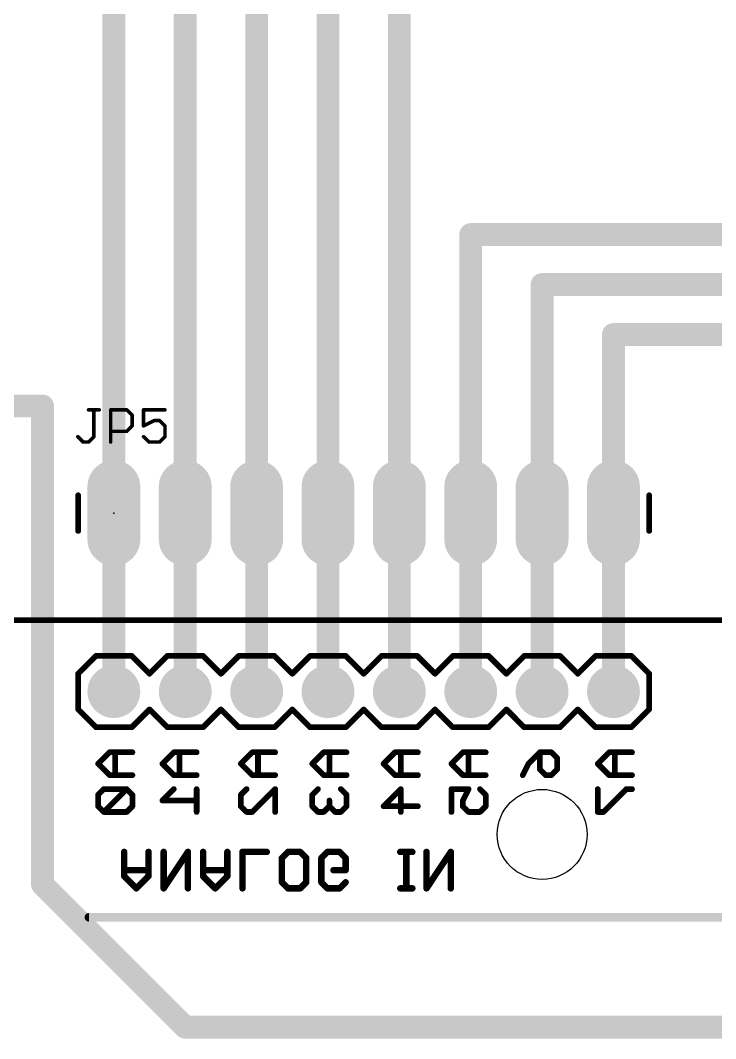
# Model space of a CAD drawing. Extents: x -209 to 66, y -44 to 97.
# Drawn here: x -69.37 to -44.62, y 39.73 to 75.95 of the extents above; entities that cross this region are included whole.
import ezdxf

# ---------------------------------------------------------------- set-up
doc = ezdxf.new("R2010")
doc.units = 0
for name, color, linetype in [('1', 22, 'CONTINUOUS'), ('17', 82, 'CONTINUOUS'), ('20', 7, 'CONTINUOUS'), ('21', 253, 'CONTINUOUS'), ('22', 253, 'CONTINUOUS'), ('23', 7, 'CONTINUOUS'), ('25', 253, 'CONTINUOUS'), ('51', 253, 'CONTINUOUS'), ('52', 253, 'CONTINUOUS')]:
    doc.layers.add(name, color=color, linetype=linetype)

# ---------------------------------------------------------------- blocks, each defined once
blk = doc.blocks.new('RECT')
blk.add_solid([(-0.5, -0.5), (0.5, -0.5), (-0.5, 0.5), (0.5, 0.5)])
blk = doc.blocks.new('LONGP100')
at = {"const_width": 1}
blk.add_lwpolyline([(-0.5, 0), (0.5, 0)], dxfattribs=at)
at = {"const_width": 0.5}
for points in [[(-0.5, 0.25, 1), (-0.5, -0.25)], [(0.5, -0.25, 1), (0.5, 0.25)]]:
    blk.add_lwpolyline(points, format="xyb", dxfattribs=at)
blk = doc.blocks.new('ROUNDP')
at = {"const_width": 0.5}
blk.add_lwpolyline([(0, -0.25, 1), (0, 0.25, 1), (0, -0.25)], format="xyb", dxfattribs=at)

msp = doc.modelspace()

# ---------------------------------------------------------------- linework, layer by layer
at = {"layer": '1'}
for points, const_width in [([(-66.04, 58.42), (-66.04, 78.994)], 0.8128), ([(-63.5, 58.42), (-63.5, 78.74)], 0.8128), ([(-60.96, 58.42), (-60.96, 78.486)], 0.8128), ([(-58.42, 58.42), (-58.42, 78.232)], 0.8128), ([(-55.88, 58.42), (-55.88, 77.978)], 0.8128), ([(-33.274, 68.326), (-53.34, 68.326)], 0.8128), ([(-53.34, 68.326), (-53.34, 58.42)], 0.8128), ([(-32.258, 66.548), (-50.8, 66.548)], 0.8128), ([(-50.8, 66.548), (-50.8, 58.42)], 0.8128), ([(-31.242, 64.77), (-48.26, 64.77)], 0.8128), ([(-48.26, 64.77), (-48.26, 58.42)], 0.8128), ([(-78.74, 62.23), (-68.58, 62.23)], 0.8128), ([(-68.58, 62.23), (-68.58, 45.212)], 0.8128), ([(-50.8, 58.42), (-50.8, 59.69)], 0.8128), ([(-66.04, 58.42), (-66.04, 58.166)], 1.27), ([(-63.5, 58.42), (-63.5, 58.166)], 1.27), ([(-60.96, 58.42), (-60.96, 58.166)], 1.27), ([(-58.42, 58.42), (-58.42, 58.166)], 1.27), ([(-55.88, 58.42), (-55.88, 58.166)], 1.27), ([(-53.34, 58.42), (-53.34, 58.166)], 1.27), ([(-50.8, 58.42), (-50.8, 58.166)], 1.27), ([(-48.26, 58.42), (-48.26, 58.166)], 1.27), ([(-66.04, 52.07), (-66.04, 58.166)], 0.8128), ([(-63.5, 52.07), (-63.5, 58.166)], 0.8128), ([(-60.96, 52.07), (-60.96, 58.166)], 0.8128), ([(-58.42, 52.07), (-58.42, 58.166)], 0.8128), ([(-55.88, 52.07), (-55.88, 58.166)], 0.8128), ([(-53.34, 52.07), (-53.34, 58.166)], 0.8128), ([(-50.8, 52.07), (-50.8, 58.166)], 0.8128), ([(-48.26, 52.07), (-48.26, 58.166)], 0.8128), ([(-66.04, 52.07), (-66.04, 51.816)], 1.27), ([(-63.5, 52.07), (-63.5, 51.816)], 1.27), ([(-60.96, 52.07), (-60.96, 51.816)], 1.27), ([(-58.42, 52.07), (-58.42, 51.816)], 1.27), ([(-55.88, 52.07), (-55.88, 51.816)], 1.27), ([(-53.34, 52.07), (-53.34, 51.816)], 1.27), ([(-50.8, 52.07), (-50.8, 51.816)], 1.27), ([(-48.26, 52.07), (-48.26, 51.816)], 1.27), ([(-68.58, 45.212), (-63.5, 40.132)], 0.8128), ([(-63.5, 40.132), (-33.274, 40.132)], 0.8128)]:
    msp.add_lwpolyline(points, dxfattribs=dict(at, const_width=const_width))
for points, const_width in [([(-53.34, 68.5292, 1), (-53.34, 68.1228)], 0.4064), ([(-53.1368, 68.326, 1), (-53.5432, 68.326)], 0.4064), ([(-50.8, 66.7512, 1), (-50.8, 66.3448)], 0.4064), ([(-50.5968, 66.548, 1), (-51.0032, 66.548)], 0.4064), ([(-48.26, 64.9732, 1), (-48.26, 64.5668)], 0.4064), ([(-48.0568, 64.77, 1), (-48.4632, 64.77)], 0.4064), ([(-68.3768, 62.23, 1), (-68.7832, 62.23)], 0.4064), ([(-68.58, 62.0268, 1), (-68.58, 62.4332)], 0.4064), ([(-50.5968, 59.69, 1), (-51.0032, 59.69)], 0.4064), ([(-65.7225, 58.42, 1), (-66.3575, 58.42)], 0.635), ([(-63.1825, 58.42, 1), (-63.8175, 58.42)], 0.635), ([(-60.6425, 58.42, 1), (-61.2775, 58.42)], 0.635), ([(-58.1025, 58.42, 1), (-58.7375, 58.42)], 0.635), ([(-55.5625, 58.42, 1), (-56.1975, 58.42)], 0.635), ([(-53.0225, 58.42, 1), (-53.6575, 58.42)], 0.635), ([(-50.4825, 58.42, 1), (-51.1175, 58.42)], 0.635), ([(-47.9425, 58.42, 1), (-48.5775, 58.42)], 0.635), ([(-66.3575, 58.166, 1), (-65.7225, 58.166)], 0.635), ([(-66.2432, 58.42, 1), (-65.8368, 58.42)], 0.4064), ([(-65.8368, 58.166, 1), (-66.2432, 58.166)], 0.4064), ([(-63.8175, 58.166, 1), (-63.1825, 58.166)], 0.635), ([(-63.7032, 58.42, 1), (-63.2968, 58.42)], 0.4064), ([(-63.2968, 58.166, 1), (-63.7032, 58.166)], 0.4064), ([(-61.2775, 58.166, 1), (-60.6425, 58.166)], 0.635), ([(-61.1632, 58.42, 1), (-60.7568, 58.42)], 0.4064), ([(-60.7568, 58.166, 1), (-61.1632, 58.166)], 0.4064), ([(-58.7375, 58.166, 1), (-58.1025, 58.166)], 0.635), ([(-58.6232, 58.42, 1), (-58.2168, 58.42)], 0.4064), ([(-58.2168, 58.166, 1), (-58.6232, 58.166)], 0.4064), ([(-56.1975, 58.166, 1), (-55.5625, 58.166)], 0.635), ([(-56.0832, 58.42, 1), (-55.6768, 58.42)], 0.4064), ([(-55.6768, 58.166, 1), (-56.0832, 58.166)], 0.4064), ([(-53.6575, 58.166, 1), (-53.0225, 58.166)], 0.635), ([(-53.5432, 58.42, 1), (-53.1368, 58.42)], 0.4064), ([(-53.1368, 58.166, 1), (-53.5432, 58.166)], 0.4064), ([(-51.1175, 58.166, 1), (-50.4825, 58.166)], 0.635), ([(-51.0032, 58.42, 1), (-50.5968, 58.42)], 0.4064), ([(-51.0032, 58.42, 1), (-50.5968, 58.42)], 0.4064), ([(-50.5968, 58.166, 1), (-51.0032, 58.166)], 0.4064), ([(-48.5775, 58.166, 1), (-47.9425, 58.166)], 0.635), ([(-48.4632, 58.42, 1), (-48.0568, 58.42)], 0.4064), ([(-48.0568, 58.166, 1), (-48.4632, 58.166)], 0.4064), ([(-65.7225, 52.07, 1), (-66.3575, 52.07)], 0.635), ([(-63.1825, 52.07, 1), (-63.8175, 52.07)], 0.635), ([(-60.6425, 52.07, 1), (-61.2775, 52.07)], 0.635), ([(-58.1025, 52.07, 1), (-58.7375, 52.07)], 0.635), ([(-55.5625, 52.07, 1), (-56.1975, 52.07)], 0.635), ([(-53.0225, 52.07, 1), (-53.6575, 52.07)], 0.635), ([(-50.4825, 52.07, 1), (-51.1175, 52.07)], 0.635), ([(-47.9425, 52.07, 1), (-48.5775, 52.07)], 0.635), ([(-66.2432, 52.07, 1), (-65.8368, 52.07)], 0.4064), ([(-63.7032, 52.07, 1), (-63.2968, 52.07)], 0.4064), ([(-61.1632, 52.07, 1), (-60.7568, 52.07)], 0.4064), ([(-58.6232, 52.07, 1), (-58.2168, 52.07)], 0.4064), ([(-56.0832, 52.07, 1), (-55.6768, 52.07)], 0.4064), ([(-53.5432, 52.07, 1), (-53.1368, 52.07)], 0.4064), ([(-51.0032, 52.07, 1), (-50.5968, 52.07)], 0.4064), ([(-48.4632, 52.07, 1), (-48.0568, 52.07)], 0.4064), ([(-66.3575, 51.816, 1), (-65.7225, 51.816)], 0.635), ([(-63.8175, 51.816, 1), (-63.1825, 51.816)], 0.635), ([(-61.2775, 51.816, 1), (-60.6425, 51.816)], 0.635), ([(-58.7375, 51.816, 1), (-58.1025, 51.816)], 0.635), ([(-56.1975, 51.816, 1), (-55.5625, 51.816)], 0.635), ([(-53.6575, 51.816, 1), (-53.0225, 51.816)], 0.635), ([(-51.1175, 51.816, 1), (-50.4825, 51.816)], 0.635), ([(-48.5775, 51.816, 1), (-47.9425, 51.816)], 0.635), ([(-68.4363, 45.3557, 1), (-68.7237, 45.0683)], 0.4064), ([(-68.7832, 45.212, 1), (-68.3768, 45.212)], 0.4064), ([(-63.5, 40.3352, 1), (-63.5, 39.9288)], 0.4064), ([(-63.6437, 39.9883, 1), (-63.3563, 40.2757)], 0.4064)]:
    msp.add_lwpolyline(points, format="xyb", dxfattribs=dict(at, const_width=const_width))
at = {"layer": '20'}
msp.add_circle((-50.8, 46.99), 1.6, dxfattribs=at)
at = {"layer": '21', "const_width": 0.2032}
for points in [[(-67.31, 59.055), (-67.31, 57.785)], [(-46.99, 59.055), (-46.99, 57.785)]]:
    msp.add_lwpolyline(points, dxfattribs=at)
at = {"layer": '21', "const_width": 0.1016}
for points in [[(-67.2592, 59.055, 1), (-67.3608, 59.055)], [(-46.9392, 59.055, 1), (-47.0408, 59.055)], [(-67.3608, 57.785, 1), (-67.2592, 57.785)], [(-47.0408, 57.785, 1), (-46.9392, 57.785)]]:
    msp.add_lwpolyline(points, format="xyb", dxfattribs=at)
at = {"layer": '22'}
for points, const_width in [([(-67.31, 52.705), (-66.675, 53.34)], 0.2032), ([(-65.405, 53.34), (-66.675, 53.34)], 0.2032), ([(-64.77, 52.705), (-65.405, 53.34)], 0.2032), ([(-64.135, 53.34), (-64.77, 52.705)], 0.2032), ([(-62.865, 53.34), (-64.135, 53.34)], 0.2032), ([(-62.23, 52.705), (-62.865, 53.34)], 0.2032), ([(-61.595, 53.34), (-62.23, 52.705)], 0.2032), ([(-60.325, 53.34), (-61.595, 53.34)], 0.2032), ([(-59.69, 52.705), (-60.325, 53.34)], 0.2032), ([(-59.69, 52.705), (-59.055, 53.34)], 0.2032), ([(-57.785, 53.34), (-59.055, 53.34)], 0.2032), ([(-57.15, 52.705), (-57.785, 53.34)], 0.2032), ([(-56.515, 53.34), (-57.15, 52.705)], 0.2032), ([(-55.245, 53.34), (-56.515, 53.34)], 0.2032), ([(-54.61, 52.705), (-55.245, 53.34)], 0.2032), ([(-53.975, 53.34), (-54.61, 52.705)], 0.2032), ([(-52.705, 53.34), (-53.975, 53.34)], 0.2032), ([(-52.07, 52.705), (-52.705, 53.34)], 0.2032), ([(-52.07, 52.705), (-51.435, 53.34)], 0.2032), ([(-50.165, 53.34), (-51.435, 53.34)], 0.2032), ([(-49.53, 52.705), (-50.165, 53.34)], 0.2032), ([(-49.53, 52.705), (-48.895, 53.34)], 0.2032), ([(-47.625, 53.34), (-48.895, 53.34)], 0.2032), ([(-46.99, 52.705), (-47.625, 53.34)], 0.2032), ([(-67.31, 51.435), (-67.31, 52.705)], 0.2032), ([(-46.99, 51.435), (-46.99, 52.705)], 0.2032), ([(-66.675, 50.8), (-67.31, 51.435)], 0.2032), ([(-65.405, 50.8), (-64.77, 51.435)], 0.2032), ([(-64.77, 51.435), (-64.135, 50.8)], 0.2032), ([(-62.865, 50.8), (-62.23, 51.435)], 0.2032), ([(-62.23, 51.435), (-61.595, 50.8)], 0.2032), ([(-60.325, 50.8), (-59.69, 51.435)], 0.2032), ([(-59.055, 50.8), (-59.69, 51.435)], 0.2032), ([(-57.785, 50.8), (-57.15, 51.435)], 0.2032), ([(-57.15, 51.435), (-56.515, 50.8)], 0.2032), ([(-55.245, 50.8), (-54.61, 51.435)], 0.2032), ([(-54.61, 51.435), (-53.975, 50.8)], 0.2032), ([(-52.705, 50.8), (-52.07, 51.435)], 0.2032), ([(-51.435, 50.8), (-52.07, 51.435)], 0.2032), ([(-50.165, 50.8), (-49.53, 51.435)], 0.2032), ([(-48.895, 50.8), (-49.53, 51.435)], 0.2032), ([(-47.625, 50.8), (-46.99, 51.435)], 0.2032), ([(-66.675, 50.8), (-65.405, 50.8)], 0.2032), ([(-64.135, 50.8), (-62.865, 50.8)], 0.2032), ([(-61.595, 50.8), (-60.325, 50.8)], 0.2032), ([(-59.055, 50.8), (-57.785, 50.8)], 0.2032), ([(-56.515, 50.8), (-55.245, 50.8)], 0.2032), ([(-53.975, 50.8), (-52.705, 50.8)], 0.2032), ([(-51.435, 50.8), (-50.165, 50.8)], 0.2032), ([(-48.895, 50.8), (-47.625, 50.8)], 0.2032), ([(-66.1931, 49.911), (-66.5998, 49.5043)], 0.2032), ([(-65.3796, 49.911), (-66.1931, 49.911)], 0.2032), ([(-65.9897, 49.911), (-65.9897, 49.0975)], 0.2032), ([(-63.9071, 49.911), (-64.3138, 49.5043)], 0.2032), ([(-63.0936, 49.911), (-63.9071, 49.911)], 0.2032), ([(-63.7037, 49.911), (-63.7037, 49.0975)], 0.2032), ([(-61.1131, 49.911), (-61.5198, 49.5043)], 0.2032), ([(-60.2996, 49.911), (-61.1131, 49.911)], 0.2032), ([(-60.9097, 49.911), (-60.9097, 49.0975)], 0.2032), ([(-58.5731, 49.911), (-58.9798, 49.5043)], 0.2032), ([(-57.7596, 49.911), (-58.5731, 49.911)], 0.2032), ([(-58.3697, 49.911), (-58.3697, 49.0975)], 0.2032), ([(-56.0331, 49.911), (-56.4398, 49.5043)], 0.2032), ([(-55.2196, 49.911), (-56.0331, 49.911)], 0.2032), ([(-55.8297, 49.911), (-55.8297, 49.0975)], 0.2032), ([(-53.6201, 49.911), (-54.0268, 49.5043)], 0.2032), ([(-52.8066, 49.911), (-53.6201, 49.911)], 0.2032), ([(-53.4167, 49.911), (-53.4167, 49.0975)], 0.2032), ([(-51.2835, 49.5043), (-50.8767, 49.911)], 0.2032), ([(-50.8767, 49.911), (-50.47, 49.911)], 0.2032), ([(-50.8767, 49.3009), (-50.8767, 49.911)], 0.2032), ([(-50.47, 49.911), (-50.2666, 49.7076)], 0.2032), ([(-48.4131, 49.911), (-48.8198, 49.5043)], 0.2032), ([(-47.5996, 49.911), (-48.4131, 49.911)], 0.2032), ([(-48.2097, 49.911), (-48.2097, 49.0975)], 0.2032), ([(-50.2666, 49.7076), (-50.2666, 49.3009)], 0.2032), ([(-66.5998, 49.5043), (-66.1931, 49.0975)], 0.2032), ([(-64.3138, 49.5043), (-63.9071, 49.0975)], 0.2032), ([(-61.5198, 49.5043), (-61.1131, 49.0975)], 0.2032), ([(-58.9798, 49.5043), (-58.5731, 49.0975)], 0.2032), ([(-56.4398, 49.5043), (-56.0331, 49.0975)], 0.2032), ([(-54.0268, 49.5043), (-53.6201, 49.0975)], 0.2032), ([(-51.4868, 49.0975), (-51.2835, 49.5043)], 0.2032), ([(-50.6733, 49.0975), (-50.8767, 49.3009)], 0.2032), ([(-50.2666, 49.3009), (-50.47, 49.0975)], 0.2032), ([(-48.8198, 49.5043), (-48.4131, 49.0975)], 0.2032), ([(-66.1931, 49.0975), (-65.3796, 49.0975)], 0.2032), ([(-63.9071, 49.0975), (-63.0936, 49.0975)], 0.2032), ([(-61.1131, 49.0975), (-60.2996, 49.0975)], 0.2032), ([(-58.5731, 49.0975), (-57.7596, 49.0975)], 0.2032), ([(-56.0331, 49.0975), (-55.2196, 49.0975)], 0.2032), ([(-53.6201, 49.0975), (-52.8066, 49.0975)], 0.2032), ([(-50.47, 49.0975), (-50.6733, 49.0975)], 0.2032), ([(-48.4131, 49.0975), (-47.5996, 49.0975)], 0.2032), ([(-66.3965, 48.6013), (-66.5998, 48.3979)], 0.2032), ([(-65.583, 48.6013), (-66.3965, 48.6013)], 0.2032), ([(-65.583, 48.6013), (-66.3965, 47.7878)], 0.2032), ([(-65.3796, 48.3979), (-65.583, 48.6013)], 0.2032), ([(-63.9071, 48.6013), (-64.3138, 48.1945)], 0.2032), ([(-63.0936, 48.6013), (-63.0936, 47.7878)], 0.2032), ([(-61.5198, 48.3979), (-61.3165, 48.6013)], 0.2032), ([(-60.2996, 48.6013), (-61.1131, 47.7878)], 0.2032), ([(-60.2996, 47.7878), (-60.2996, 48.6013)], 0.2032), ([(-58.7765, 48.6013), (-58.9798, 48.3979)], 0.2032), ([(-57.7596, 48.3979), (-57.963, 48.6013)], 0.2032), ([(-56.4398, 47.9912), (-55.8297, 48.6013)], 0.2032), ([(-55.8297, 48.6013), (-55.8297, 47.7878)], 0.2032), ([(-54.0268, 47.7878), (-54.0268, 48.6013)], 0.2032), ([(-54.0268, 48.6013), (-53.4167, 48.6013)], 0.2032), ([(-53.4167, 48.6013), (-53.6201, 48.1945)], 0.2032), ([(-52.8066, 48.3979), (-53.01, 48.6013)], 0.2032), ([(-48.8198, 48.6013), (-48.8198, 47.7878)], 0.2032), ([(-48.6165, 47.7878), (-47.803, 48.6013)], 0.2032), ([(-47.803, 48.6013), (-47.5996, 48.6013)], 0.2032), ([(-66.5998, 48.3979), (-66.5998, 47.9912)], 0.2032), ([(-65.3796, 47.9912), (-65.3796, 48.3979)], 0.2032), ([(-64.3138, 48.1945), (-63.0936, 48.1945)], 0.2032), ([(-61.5198, 47.9912), (-61.5198, 48.3979)], 0.2032), ([(-58.9798, 48.3979), (-58.9798, 47.9912)], 0.2032), ([(-58.3697, 47.9912), (-58.3697, 48.1945)], 0.2032), ([(-57.7596, 47.9912), (-57.7596, 48.3979)], 0.2032), ([(-53.6201, 48.1945), (-53.6201, 47.9912)], 0.2032), ([(-52.8066, 47.9912), (-52.8066, 48.3979)], 0.2032), ([(-66.5998, 47.9912), (-66.3965, 47.7878)], 0.2032), ([(-66.3965, 47.7878), (-65.583, 47.7878)], 0.2032), ([(-65.583, 47.7878), (-65.3796, 47.9912)], 0.2032), ([(-61.3165, 47.7878), (-61.5198, 47.9912)], 0.2032), ([(-61.1131, 47.7878), (-61.3165, 47.7878)], 0.2032), ([(-58.9798, 47.9912), (-58.7765, 47.7878)], 0.2032), ([(-58.7765, 47.7878), (-58.5731, 47.7878)], 0.2032), ([(-58.5731, 47.7878), (-58.3697, 47.9912)], 0.2032), ([(-58.3697, 47.9912), (-58.1663, 47.7878)], 0.2032), ([(-58.1663, 47.7878), (-57.963, 47.7878)], 0.2032), ([(-57.963, 47.7878), (-57.7596, 47.9912)], 0.2032), ([(-55.2196, 47.9912), (-56.4398, 47.9912)], 0.2032), ([(-53.6201, 47.9912), (-53.4167, 47.7878)], 0.2032), ([(-53.4167, 47.7878), (-53.01, 47.7878)], 0.2032), ([(-53.01, 47.7878), (-52.8066, 47.9912)], 0.2032), ([(-48.8198, 47.7878), (-48.6165, 47.7878)], 0.2032), ([(-65.6717, 46.3677), (-65.6717, 45.5034)], 0.2286), ([(-64.8074, 45.5034), (-64.8074, 46.3677)], 0.2286), ([(-64.2684, 46.3677), (-64.2684, 45.0712)], 0.2286), ([(-64.2684, 45.0712), (-63.4041, 46.3677)], 0.2286), ([(-63.4041, 46.3677), (-63.4041, 45.0712)], 0.2286), ([(-62.8651, 46.3677), (-62.8651, 45.5034)], 0.2286), ([(-62.0008, 45.5034), (-62.0008, 46.3677)], 0.2286), ([(-61.4619, 45.0712), (-61.4619, 46.3677)], 0.2286), ([(-61.4619, 46.3677), (-60.5975, 46.3677)], 0.2286), ([(-60.0586, 46.1516), (-59.8425, 46.3677)], 0.2286), ([(-59.8425, 46.3677), (-59.4103, 46.3677)], 0.2286), ([(-59.4103, 46.3677), (-59.1943, 46.1516)], 0.2286), ([(-58.6553, 46.1516), (-58.4392, 46.3677)], 0.2286), ([(-58.4392, 46.3677), (-58.0071, 46.3677)], 0.2286), ([(-58.0071, 46.3677), (-57.791, 46.1516)], 0.2286), ([(-55.8488, 46.3677), (-55.4166, 46.3677)], 0.2286), ([(-55.6327, 46.3677), (-55.6327, 45.0712)], 0.2286), ([(-54.9132, 46.3677), (-54.9132, 45.0712)], 0.2286), ([(-54.9132, 45.0712), (-54.0489, 46.3677)], 0.2286), ([(-54.0489, 46.3677), (-54.0489, 45.0712)], 0.2286), ([(-60.0586, 45.2873), (-60.0586, 46.1516)], 0.2286), ([(-59.1943, 46.1516), (-59.1943, 45.2873)], 0.2286), ([(-58.6553, 45.2873), (-58.6553, 46.1516)], 0.2286), ([(-57.791, 46.1516), (-57.791, 45.7194)], 0.2286), ([(-65.6717, 45.7194), (-64.8074, 45.7194)], 0.2286), ([(-62.8651, 45.7194), (-62.0008, 45.7194)], 0.2286), ([(-57.791, 45.7194), (-58.2231, 45.7194)], 0.2286), ([(-65.6717, 45.5034), (-65.2395, 45.0712)], 0.2286), ([(-65.2395, 45.0712), (-64.8074, 45.5034)], 0.2286), ([(-62.8651, 45.5034), (-62.433, 45.0712)], 0.2286), ([(-62.433, 45.0712), (-62.0008, 45.5034)], 0.2286), ([(-59.8425, 45.0712), (-60.0586, 45.2873)], 0.2286), ([(-59.1943, 45.2873), (-59.4103, 45.0712)], 0.2286), ([(-58.4392, 45.0712), (-58.6553, 45.2873)], 0.2286), ([(-57.791, 45.2873), (-58.0071, 45.0712)], 0.2286), ([(-59.4103, 45.0712), (-59.8425, 45.0712)], 0.2286), ([(-58.0071, 45.0712), (-58.4392, 45.0712)], 0.2286), ([(-55.8488, 45.0712), (-55.4166, 45.0712)], 0.2286), ([(-30.607, 44.0436), (-66.929, 44.0436)], 0.3048)]:
    msp.add_lwpolyline(points, dxfattribs=dict(at, const_width=const_width))
for points, const_width in [([(-66.675, 53.3908, 1), (-66.675, 53.2892)], 0.1016), ([(-66.6391, 53.3041, 1), (-66.7109, 53.3759)], 0.1016), ([(-65.3691, 53.3759, 1), (-65.4409, 53.3041)], 0.1016), ([(-65.405, 53.2892, 1), (-65.405, 53.3908)], 0.1016), ([(-64.135, 53.3908, 1), (-64.135, 53.2892)], 0.1016), ([(-64.0991, 53.3041, 1), (-64.1709, 53.3759)], 0.1016), ([(-62.8291, 53.3759, 1), (-62.9009, 53.3041)], 0.1016), ([(-62.865, 53.2892, 1), (-62.865, 53.3908)], 0.1016), ([(-61.595, 53.3908, 1), (-61.595, 53.2892)], 0.1016), ([(-61.5591, 53.3041, 1), (-61.6309, 53.3759)], 0.1016), ([(-60.2891, 53.3759, 1), (-60.3609, 53.3041)], 0.1016), ([(-60.325, 53.2892, 1), (-60.325, 53.3908)], 0.1016), ([(-59.055, 53.3908, 1), (-59.055, 53.2892)], 0.1016), ([(-59.0191, 53.3041, 1), (-59.0909, 53.3759)], 0.1016), ([(-57.7491, 53.3759, 1), (-57.8209, 53.3041)], 0.1016), ([(-57.785, 53.2892, 1), (-57.785, 53.3908)], 0.1016), ([(-56.515, 53.3908, 1), (-56.515, 53.2892)], 0.1016), ([(-56.4791, 53.3041, 1), (-56.5509, 53.3759)], 0.1016), ([(-55.2091, 53.3759, 1), (-55.2809, 53.3041)], 0.1016), ([(-55.245, 53.2892, 1), (-55.245, 53.3908)], 0.1016), ([(-53.975, 53.3908, 1), (-53.975, 53.2892)], 0.1016), ([(-53.9391, 53.3041, 1), (-54.0109, 53.3759)], 0.1016), ([(-52.6691, 53.3759, 1), (-52.7409, 53.3041)], 0.1016), ([(-52.705, 53.2892, 1), (-52.705, 53.3908)], 0.1016), ([(-51.435, 53.3908, 1), (-51.435, 53.2892)], 0.1016), ([(-51.3991, 53.3041, 1), (-51.4709, 53.3759)], 0.1016), ([(-50.1291, 53.3759, 1), (-50.2009, 53.3041)], 0.1016), ([(-50.165, 53.2892, 1), (-50.165, 53.3908)], 0.1016), ([(-48.895, 53.3908, 1), (-48.895, 53.2892)], 0.1016), ([(-48.8591, 53.3041, 1), (-48.9309, 53.3759)], 0.1016), ([(-47.5891, 53.3759, 1), (-47.6609, 53.3041)], 0.1016), ([(-47.625, 53.2892, 1), (-47.625, 53.3908)], 0.1016), ([(-67.2592, 52.705, 1), (-67.3608, 52.705)], 0.1016), ([(-67.3459, 52.7409, 1), (-67.2741, 52.6691)], 0.1016), ([(-64.8059, 52.7409, 1), (-64.7341, 52.6691)], 0.1016), ([(-64.8059, 52.6691, 1), (-64.7341, 52.7409)], 0.1016), ([(-62.2659, 52.7409, 1), (-62.1941, 52.6691)], 0.1016), ([(-62.2659, 52.6691, 1), (-62.1941, 52.7409)], 0.1016), ([(-59.7259, 52.7409, 1), (-59.6541, 52.6691)], 0.1016), ([(-59.7259, 52.6691, 1), (-59.6541, 52.7409)], 0.1016), ([(-57.1859, 52.7409, 1), (-57.1141, 52.6691)], 0.1016), ([(-57.1859, 52.6691, 1), (-57.1141, 52.7409)], 0.1016), ([(-54.6459, 52.7409, 1), (-54.5741, 52.6691)], 0.1016), ([(-54.6459, 52.6691, 1), (-54.5741, 52.7409)], 0.1016), ([(-52.1059, 52.7409, 1), (-52.0341, 52.6691)], 0.1016), ([(-52.1059, 52.6691, 1), (-52.0341, 52.7409)], 0.1016), ([(-49.5659, 52.7409, 1), (-49.4941, 52.6691)], 0.1016), ([(-49.5659, 52.6691, 1), (-49.4941, 52.7409)], 0.1016), ([(-46.9392, 52.705, 1), (-47.0408, 52.705)], 0.1016), ([(-47.0259, 52.6691, 1), (-46.9541, 52.7409)], 0.1016), ([(-67.2741, 51.4709, 1), (-67.3459, 51.3991)], 0.1016), ([(-67.3608, 51.435, 1), (-67.2592, 51.435)], 0.1016), ([(-64.7341, 51.4709, 1), (-64.8059, 51.3991)], 0.1016), ([(-64.7341, 51.3991, 1), (-64.8059, 51.4709)], 0.1016), ([(-62.1941, 51.4709, 1), (-62.2659, 51.3991)], 0.1016), ([(-62.1941, 51.3991, 1), (-62.2659, 51.4709)], 0.1016), ([(-59.6541, 51.4709, 1), (-59.7259, 51.3991)], 0.1016), ([(-59.6541, 51.3991, 1), (-59.7259, 51.4709)], 0.1016), ([(-57.1141, 51.4709, 1), (-57.1859, 51.3991)], 0.1016), ([(-57.1141, 51.3991, 1), (-57.1859, 51.4709)], 0.1016), ([(-54.5741, 51.4709, 1), (-54.6459, 51.3991)], 0.1016), ([(-54.5741, 51.3991, 1), (-54.6459, 51.4709)], 0.1016), ([(-52.0341, 51.4709, 1), (-52.1059, 51.3991)], 0.1016), ([(-52.0341, 51.3991, 1), (-52.1059, 51.4709)], 0.1016), ([(-49.4941, 51.4709, 1), (-49.5659, 51.3991)], 0.1016), ([(-49.4941, 51.3991, 1), (-49.5659, 51.4709)], 0.1016), ([(-47.0408, 51.435, 1), (-46.9392, 51.435)], 0.1016), ([(-46.9541, 51.3991, 1), (-47.0259, 51.4709)], 0.1016), ([(-66.675, 50.8508, 1), (-66.675, 50.7492)], 0.1016), ([(-66.7109, 50.7641, 1), (-66.6391, 50.8359)], 0.1016), ([(-65.4409, 50.8359, 1), (-65.3691, 50.7641)], 0.1016), ([(-65.405, 50.7492, 1), (-65.405, 50.8508)], 0.1016), ([(-64.135, 50.8508, 1), (-64.135, 50.7492)], 0.1016), ([(-64.1709, 50.7641, 1), (-64.0991, 50.8359)], 0.1016), ([(-62.9009, 50.8359, 1), (-62.8291, 50.7641)], 0.1016), ([(-62.865, 50.7492, 1), (-62.865, 50.8508)], 0.1016), ([(-61.595, 50.8508, 1), (-61.595, 50.7492)], 0.1016), ([(-61.6309, 50.7641, 1), (-61.5591, 50.8359)], 0.1016), ([(-60.3609, 50.8359, 1), (-60.2891, 50.7641)], 0.1016), ([(-60.325, 50.7492, 1), (-60.325, 50.8508)], 0.1016), ([(-59.055, 50.8508, 1), (-59.055, 50.7492)], 0.1016), ([(-59.0909, 50.7641, 1), (-59.0191, 50.8359)], 0.1016), ([(-57.8209, 50.8359, 1), (-57.7491, 50.7641)], 0.1016), ([(-57.785, 50.7492, 1), (-57.785, 50.8508)], 0.1016), ([(-56.515, 50.8508, 1), (-56.515, 50.7492)], 0.1016), ([(-56.5509, 50.7641, 1), (-56.4791, 50.8359)], 0.1016), ([(-55.2809, 50.8359, 1), (-55.2091, 50.7641)], 0.1016), ([(-55.245, 50.7492, 1), (-55.245, 50.8508)], 0.1016), ([(-53.975, 50.8508, 1), (-53.975, 50.7492)], 0.1016), ([(-54.0109, 50.7641, 1), (-53.9391, 50.8359)], 0.1016), ([(-52.7409, 50.8359, 1), (-52.6691, 50.7641)], 0.1016), ([(-52.705, 50.7492, 1), (-52.705, 50.8508)], 0.1016), ([(-51.435, 50.8508, 1), (-51.435, 50.7492)], 0.1016), ([(-51.4709, 50.7641, 1), (-51.3991, 50.8359)], 0.1016), ([(-50.2009, 50.8359, 1), (-50.1291, 50.7641)], 0.1016), ([(-50.165, 50.7492, 1), (-50.165, 50.8508)], 0.1016), ([(-48.895, 50.8508, 1), (-48.895, 50.7492)], 0.1016), ([(-48.9309, 50.7641, 1), (-48.8591, 50.8359)], 0.1016), ([(-47.6609, 50.8359, 1), (-47.5891, 50.7641)], 0.1016), ([(-47.625, 50.7492, 1), (-47.625, 50.8508)], 0.1016), ([(-66.1931, 49.9618, 1), (-66.1931, 49.8602)], 0.1016), ([(-66.1572, 49.8751, 1), (-66.229, 49.9469)], 0.1016), ([(-65.9389, 49.911, 1), (-66.0405, 49.911)], 0.1016), ([(-65.3796, 49.8602, 1), (-65.3796, 49.9618)], 0.1016), ([(-63.9071, 49.9618, 1), (-63.9071, 49.8602)], 0.1016), ([(-63.8712, 49.8751, 1), (-63.943, 49.9469)], 0.1016), ([(-63.6529, 49.911, 1), (-63.7545, 49.911)], 0.1016), ([(-63.0936, 49.8602, 1), (-63.0936, 49.9618)], 0.1016), ([(-61.1131, 49.9618, 1), (-61.1131, 49.8602)], 0.1016), ([(-61.0772, 49.8751, 1), (-61.149, 49.9469)], 0.1016), ([(-60.8589, 49.911, 1), (-60.9605, 49.911)], 0.1016), ([(-60.2996, 49.8602, 1), (-60.2996, 49.9618)], 0.1016), ([(-58.5731, 49.9618, 1), (-58.5731, 49.8602)], 0.1016), ([(-58.5372, 49.8751, 1), (-58.609, 49.9469)], 0.1016), ([(-58.3189, 49.911, 1), (-58.4205, 49.911)], 0.1016), ([(-57.7596, 49.8602, 1), (-57.7596, 49.9618)], 0.1016), ([(-56.0331, 49.9618, 1), (-56.0331, 49.8602)], 0.1016), ([(-55.9972, 49.8751, 1), (-56.069, 49.9469)], 0.1016), ([(-55.7789, 49.911, 1), (-55.8805, 49.911)], 0.1016), ([(-55.2196, 49.8602, 1), (-55.2196, 49.9618)], 0.1016), ([(-53.6201, 49.9618, 1), (-53.6201, 49.8602)], 0.1016), ([(-53.5842, 49.8751, 1), (-53.656, 49.9469)], 0.1016), ([(-53.3659, 49.911, 1), (-53.4675, 49.911)], 0.1016), ([(-52.8066, 49.8602, 1), (-52.8066, 49.9618)], 0.1016), ([(-50.8767, 49.9618, 1), (-50.8767, 49.8602)], 0.1016), ([(-50.8259, 49.911, 1), (-50.9275, 49.911)], 0.1016), ([(-50.8408, 49.8751, 1), (-50.9126, 49.9469)], 0.1016), ([(-50.4341, 49.9469, 1), (-50.5059, 49.8751)], 0.1016), ([(-50.47, 49.8602, 1), (-50.47, 49.9618)], 0.1016), ([(-48.4131, 49.9618, 1), (-48.4131, 49.8602)], 0.1016), ([(-48.3772, 49.8751, 1), (-48.449, 49.9469)], 0.1016), ([(-48.1589, 49.911, 1), (-48.2605, 49.911)], 0.1016), ([(-47.5996, 49.8602, 1), (-47.5996, 49.9618)], 0.1016), ([(-50.2158, 49.7076, 1), (-50.3174, 49.7076)], 0.1016), ([(-50.3025, 49.6717, 1), (-50.2307, 49.7435)], 0.1016), ([(-66.5639, 49.5402, 1), (-66.6358, 49.4683)], 0.1016), ([(-66.6358, 49.5402, 1), (-66.5639, 49.4683)], 0.1016), ([(-64.2779, 49.5402, 1), (-64.3498, 49.4683)], 0.1016), ([(-64.3498, 49.5402, 1), (-64.2779, 49.4683)], 0.1016), ([(-61.4839, 49.5402, 1), (-61.5558, 49.4683)], 0.1016), ([(-61.5558, 49.5402, 1), (-61.4839, 49.4683)], 0.1016), ([(-58.9439, 49.5402, 1), (-59.0158, 49.4683)], 0.1016), ([(-59.0158, 49.5402, 1), (-58.9439, 49.4683)], 0.1016), ([(-56.4039, 49.5402, 1), (-56.4758, 49.4683)], 0.1016), ([(-56.4758, 49.5402, 1), (-56.4039, 49.4683)], 0.1016), ([(-53.9909, 49.5402, 1), (-54.0628, 49.4683)], 0.1016), ([(-54.0628, 49.5402, 1), (-53.9909, 49.4683)], 0.1016), ([(-51.3194, 49.5402, 1), (-51.2475, 49.4683)], 0.1016), ([(-51.238, 49.4815, 1), (-51.3289, 49.527)], 0.1016), ([(-50.8408, 49.3368, 1), (-50.9126, 49.265)], 0.1016), ([(-50.9275, 49.3009, 1), (-50.8259, 49.3009)], 0.1016), ([(-50.3174, 49.3009, 1), (-50.2158, 49.3009)], 0.1016), ([(-50.2307, 49.265, 1), (-50.3025, 49.3368)], 0.1016), ([(-48.7839, 49.5402, 1), (-48.8558, 49.4683)], 0.1016), ([(-48.8558, 49.5402, 1), (-48.7839, 49.4683)], 0.1016), ([(-66.1931, 49.1483, 1), (-66.1931, 49.0467)], 0.1016), ([(-66.229, 49.0616, 1), (-66.1572, 49.1334)], 0.1016), ([(-66.0405, 49.0975, 1), (-65.9389, 49.0975)], 0.1016), ([(-65.3796, 49.0467, 1), (-65.3796, 49.1483)], 0.1016), ([(-63.9071, 49.1483, 1), (-63.9071, 49.0467)], 0.1016), ([(-63.943, 49.0616, 1), (-63.8712, 49.1334)], 0.1016), ([(-63.7545, 49.0975, 1), (-63.6529, 49.0975)], 0.1016), ([(-63.0936, 49.0467, 1), (-63.0936, 49.1483)], 0.1016), ([(-61.1131, 49.1483, 1), (-61.1131, 49.0467)], 0.1016), ([(-61.149, 49.0616, 1), (-61.0772, 49.1334)], 0.1016), ([(-60.9605, 49.0975, 1), (-60.8589, 49.0975)], 0.1016), ([(-60.2996, 49.0467, 1), (-60.2996, 49.1483)], 0.1016), ([(-58.5731, 49.1483, 1), (-58.5731, 49.0467)], 0.1016), ([(-58.609, 49.0616, 1), (-58.5372, 49.1334)], 0.1016), ([(-58.4205, 49.0975, 1), (-58.3189, 49.0975)], 0.1016), ([(-57.7596, 49.0467, 1), (-57.7596, 49.1483)], 0.1016), ([(-56.0331, 49.1483, 1), (-56.0331, 49.0467)], 0.1016), ([(-56.069, 49.0616, 1), (-55.9972, 49.1334)], 0.1016), ([(-55.8805, 49.0975, 1), (-55.7789, 49.0975)], 0.1016), ([(-55.2196, 49.0467, 1), (-55.2196, 49.1483)], 0.1016), ([(-53.6201, 49.1483, 1), (-53.6201, 49.0467)], 0.1016), ([(-53.656, 49.0616, 1), (-53.5842, 49.1334)], 0.1016), ([(-53.4675, 49.0975, 1), (-53.3659, 49.0975)], 0.1016), ([(-52.8066, 49.0467, 1), (-52.8066, 49.1483)], 0.1016), ([(-51.5323, 49.1202, 1), (-51.4414, 49.0748)], 0.1016), ([(-50.6733, 49.1483, 1), (-50.6733, 49.0467)], 0.1016), ([(-50.7093, 49.0616, 1), (-50.6374, 49.1334)], 0.1016), ([(-50.5059, 49.1334, 1), (-50.4341, 49.0616)], 0.1016), ([(-50.47, 49.0467, 1), (-50.47, 49.1483)], 0.1016), ([(-48.4131, 49.1483, 1), (-48.4131, 49.0467)], 0.1016), ([(-48.449, 49.0616, 1), (-48.3772, 49.1334)], 0.1016), ([(-48.2605, 49.0975, 1), (-48.1589, 49.0975)], 0.1016), ([(-47.5996, 49.0467, 1), (-47.5996, 49.1483)], 0.1016), ([(-66.3965, 48.6521, 1), (-66.3965, 48.5505)], 0.1016), ([(-66.3605, 48.5654, 1), (-66.4324, 48.6372)], 0.1016), ([(-65.5471, 48.6372, 1), (-65.6189, 48.5654)], 0.1016), ([(-65.5471, 48.5654, 1), (-65.6189, 48.6372)], 0.1016), ([(-65.583, 48.5505, 1), (-65.583, 48.6521)], 0.1016), ([(-63.8712, 48.5654, 1), (-63.943, 48.6372)], 0.1016), ([(-63.0428, 48.6013, 1), (-63.1444, 48.6013)], 0.1016), ([(-61.2805, 48.5654, 1), (-61.3524, 48.6372)], 0.1016), ([(-60.2488, 48.6013, 1), (-60.3504, 48.6013)], 0.1016), ([(-60.2637, 48.5654, 1), (-60.3355, 48.6372)], 0.1016), ([(-58.7405, 48.5654, 1), (-58.8124, 48.6372)], 0.1016), ([(-57.9271, 48.6372, 1), (-57.9989, 48.5654)], 0.1016), ([(-55.7789, 48.6013, 1), (-55.8805, 48.6013)], 0.1016), ([(-55.7938, 48.5654, 1), (-55.8656, 48.6372)], 0.1016), ([(-53.976, 48.6013, 1), (-54.0776, 48.6013)], 0.1016), ([(-54.0268, 48.6521, 1), (-54.0268, 48.5505)], 0.1016), ([(-53.3713, 48.5786, 1), (-53.4622, 48.624)], 0.1016), ([(-53.4167, 48.5505, 1), (-53.4167, 48.6521)], 0.1016), ([(-52.9741, 48.6372, 1), (-53.0459, 48.5654)], 0.1016), ([(-48.769, 48.6013, 1), (-48.8706, 48.6013)], 0.1016), ([(-47.803, 48.6521, 1), (-47.803, 48.5505)], 0.1016), ([(-47.7671, 48.5654, 1), (-47.8389, 48.6372)], 0.1016), ([(-47.5996, 48.5505, 1), (-47.5996, 48.6521)], 0.1016), ([(-66.6358, 48.4338, 1), (-66.5639, 48.362)], 0.1016), ([(-66.549, 48.3979, 1), (-66.6506, 48.3979)], 0.1016), ([(-65.3288, 48.3979, 1), (-65.4304, 48.3979)], 0.1016), ([(-65.4155, 48.362, 1), (-65.3437, 48.4338)], 0.1016), ([(-64.3498, 48.2304, 1), (-64.2779, 48.1586)], 0.1016), ([(-64.3138, 48.2453, 1), (-64.3138, 48.1437)], 0.1016), ([(-63.0936, 48.1437, 1), (-63.0936, 48.2453)], 0.1016), ([(-61.5558, 48.4338, 1), (-61.4839, 48.362)], 0.1016), ([(-61.469, 48.3979, 1), (-61.5706, 48.3979)], 0.1016), ([(-59.0158, 48.4338, 1), (-58.9439, 48.362)], 0.1016), ([(-58.929, 48.3979, 1), (-59.0306, 48.3979)], 0.1016), ([(-58.3189, 48.1945, 1), (-58.4205, 48.1945)], 0.1016), ([(-57.7088, 48.3979, 1), (-57.8104, 48.3979)], 0.1016), ([(-57.7955, 48.362, 1), (-57.7237, 48.4338)], 0.1016), ([(-53.5693, 48.1945, 1), (-53.6709, 48.1945)], 0.1016), ([(-53.6655, 48.2172, 1), (-53.5747, 48.1718)], 0.1016), ([(-52.7558, 48.3979, 1), (-52.8574, 48.3979)], 0.1016), ([(-52.8425, 48.362, 1), (-52.7707, 48.4338)], 0.1016), ([(-66.5639, 48.0271, 1), (-66.6358, 47.9552)], 0.1016), ([(-66.6506, 47.9912, 1), (-66.549, 47.9912)], 0.1016), ([(-66.3965, 47.8386, 1), (-66.3965, 47.737)], 0.1016), ([(-66.4324, 47.8237, 1), (-66.3605, 47.7519)], 0.1016), ([(-66.4324, 47.7519, 1), (-66.3605, 47.8237)], 0.1016), ([(-65.6189, 47.8237, 1), (-65.5471, 47.7519)], 0.1016), ([(-65.583, 47.737, 1), (-65.583, 47.8386)], 0.1016), ([(-65.4304, 47.9912, 1), (-65.3288, 47.9912)], 0.1016), ([(-65.3437, 47.9552, 1), (-65.4155, 48.0271)], 0.1016), ([(-63.1444, 47.7878, 1), (-63.0428, 47.7878)], 0.1016), ([(-61.4839, 48.0271, 1), (-61.5558, 47.9552)], 0.1016), ([(-61.5706, 47.9912, 1), (-61.469, 47.9912)], 0.1016), ([(-61.3165, 47.8386, 1), (-61.3165, 47.737)], 0.1016), ([(-61.3524, 47.7519, 1), (-61.2805, 47.8237)], 0.1016), ([(-61.149, 47.8237, 1), (-61.0772, 47.7519)], 0.1016), ([(-61.1131, 47.737, 1), (-61.1131, 47.8386)], 0.1016), ([(-60.3504, 47.7878, 1), (-60.2488, 47.7878)], 0.1016), ([(-58.9439, 48.0271, 1), (-59.0158, 47.9552)], 0.1016), ([(-59.0306, 47.9912, 1), (-58.929, 47.9912)], 0.1016), ([(-58.7765, 47.8386, 1), (-58.7765, 47.737)], 0.1016), ([(-58.8124, 47.7519, 1), (-58.7405, 47.8237)], 0.1016), ([(-58.609, 47.8237, 1), (-58.5372, 47.7519)], 0.1016), ([(-58.5731, 47.737, 1), (-58.5731, 47.8386)], 0.1016), ([(-58.3338, 48.0271, 1), (-58.4056, 47.9552)], 0.1016), ([(-58.4205, 47.9912, 1), (-58.3189, 47.9912)], 0.1016), ([(-58.3338, 47.9552, 1), (-58.4056, 48.0271)], 0.1016), ([(-58.1663, 47.8386, 1), (-58.1663, 47.737)], 0.1016), ([(-58.2023, 47.7519, 1), (-58.1304, 47.8237)], 0.1016), ([(-57.9989, 47.8237, 1), (-57.9271, 47.7519)], 0.1016), ([(-57.963, 47.737, 1), (-57.963, 47.8386)], 0.1016), ([(-57.8104, 47.9912, 1), (-57.7088, 47.9912)], 0.1016), ([(-57.7237, 47.9552, 1), (-57.7955, 48.0271)], 0.1016), ([(-56.4758, 48.0271, 1), (-56.4039, 47.9552)], 0.1016), ([(-56.4398, 48.042, 1), (-56.4398, 47.9404)], 0.1016), ([(-55.8805, 47.7878, 1), (-55.7789, 47.7878)], 0.1016), ([(-55.2196, 47.9404, 1), (-55.2196, 48.042)], 0.1016), ([(-54.0776, 47.7878, 1), (-53.976, 47.7878)], 0.1016), ([(-53.5842, 48.0271, 1), (-53.656, 47.9552)], 0.1016), ([(-53.6709, 47.9912, 1), (-53.5693, 47.9912)], 0.1016), ([(-53.4167, 47.8386, 1), (-53.4167, 47.737)], 0.1016), ([(-53.4526, 47.7519, 1), (-53.3808, 47.8237)], 0.1016), ([(-53.0459, 47.8237, 1), (-52.9741, 47.7519)], 0.1016), ([(-53.01, 47.737, 1), (-53.01, 47.8386)], 0.1016), ([(-52.8574, 47.9912, 1), (-52.7558, 47.9912)], 0.1016), ([(-52.7707, 47.9552, 1), (-52.8425, 48.0271)], 0.1016), ([(-48.8198, 47.8386, 1), (-48.8198, 47.737)], 0.1016), ([(-48.8706, 47.7878, 1), (-48.769, 47.7878)], 0.1016), ([(-48.6524, 47.8237, 1), (-48.5805, 47.7519)], 0.1016), ([(-48.6165, 47.737, 1), (-48.6165, 47.8386)], 0.1016), ([(-65.6146, 46.3677, 1), (-65.7288, 46.3677)], 0.1143), ([(-64.7502, 46.3677, 1), (-64.8645, 46.3677)], 0.1143), ([(-64.2113, 46.3677, 1), (-64.3256, 46.3677)], 0.1143), ([(-63.3469, 46.3677, 1), (-63.4612, 46.3677)], 0.1143), ([(-63.3565, 46.336, 1), (-63.4516, 46.3994)], 0.1143), ([(-62.808, 46.3677, 1), (-62.9223, 46.3677)], 0.1143), ([(-61.9437, 46.3677, 1), (-62.058, 46.3677)], 0.1143), ([(-61.4619, 46.4248, 1), (-61.4619, 46.3105)], 0.1143), ([(-61.4047, 46.3677, 1), (-61.519, 46.3677)], 0.1143), ([(-60.5975, 46.3105, 1), (-60.5975, 46.4248)], 0.1143), ([(-59.8425, 46.4248, 1), (-59.8425, 46.3105)], 0.1143), ([(-59.8021, 46.3273, 1), (-59.8829, 46.4081)], 0.1143), ([(-59.3699, 46.4081, 1), (-59.4507, 46.3273)], 0.1143), ([(-59.4103, 46.3105, 1), (-59.4103, 46.4248)], 0.1143), ([(-58.4392, 46.4248, 1), (-58.4392, 46.3105)], 0.1143), ([(-58.3988, 46.3273, 1), (-58.4796, 46.4081)], 0.1143), ([(-57.9666, 46.4081, 1), (-58.0475, 46.3273)], 0.1143), ([(-58.0071, 46.3105, 1), (-58.0071, 46.4248)], 0.1143), ([(-55.8488, 46.4248, 1), (-55.8488, 46.3105)], 0.1143), ([(-55.5755, 46.3677, 1), (-55.6898, 46.3677)], 0.1143), ([(-55.4166, 46.3105, 1), (-55.4166, 46.4248)], 0.1143), ([(-54.8561, 46.3677, 1), (-54.9704, 46.3677)], 0.1143), ([(-53.9917, 46.3677, 1), (-54.106, 46.3677)], 0.1143), ([(-54.0013, 46.336, 1), (-54.0964, 46.3994)], 0.1143), ([(-60.099, 46.192, 1), (-60.0182, 46.1112)], 0.1143), ([(-60.0014, 46.1516, 1), (-60.1157, 46.1516)], 0.1143), ([(-59.1371, 46.1516, 1), (-59.2514, 46.1516)], 0.1143), ([(-59.2347, 46.1112, 1), (-59.1538, 46.192)], 0.1143), ([(-58.5982, 46.1516, 1), (-58.7125, 46.1516)], 0.1143), ([(-58.6957, 46.192, 1), (-58.6149, 46.1112)], 0.1143), ([(-57.7338, 46.1516, 1), (-57.8481, 46.1516)], 0.1143), ([(-57.8314, 46.1112, 1), (-57.7506, 46.192)], 0.1143), ([(-65.6717, 45.7766, 1), (-65.6717, 45.6623)], 0.1143), ([(-64.8074, 45.6623, 1), (-64.8074, 45.7766)], 0.1143), ([(-62.8651, 45.7766, 1), (-62.8651, 45.6623)], 0.1143), ([(-62.0008, 45.6623, 1), (-62.0008, 45.7766)], 0.1143), ([(-58.2231, 45.7766, 1), (-58.2231, 45.6623)], 0.1143), ([(-57.8481, 45.7194, 1), (-57.7338, 45.7194)], 0.1143), ([(-57.791, 45.6623, 1), (-57.791, 45.7766)], 0.1143), ([(-65.6313, 45.5438, 1), (-65.7121, 45.463)], 0.1143), ([(-65.7288, 45.5034, 1), (-65.6146, 45.5034)], 0.1143), ([(-64.8645, 45.5034, 1), (-64.7502, 45.5034)], 0.1143), ([(-64.767, 45.463, 1), (-64.8478, 45.5438)], 0.1143), ([(-62.8247, 45.5438, 1), (-62.9056, 45.463)], 0.1143), ([(-62.9223, 45.5034, 1), (-62.808, 45.5034)], 0.1143), ([(-62.058, 45.5034, 1), (-61.9437, 45.5034)], 0.1143), ([(-61.9604, 45.463, 1), (-62.0412, 45.5438)], 0.1143), ([(-60.0182, 45.3277, 1), (-60.099, 45.2469)], 0.1143), ([(-60.1157, 45.2873, 1), (-60.0014, 45.2873)], 0.1143), ([(-59.2514, 45.2873, 1), (-59.1371, 45.2873)], 0.1143), ([(-59.1538, 45.2469, 1), (-59.2347, 45.3277)], 0.1143), ([(-58.6149, 45.3277, 1), (-58.6957, 45.2469)], 0.1143), ([(-58.7125, 45.2873, 1), (-58.5982, 45.2873)], 0.1143), ([(-57.7506, 45.2469, 1), (-57.8314, 45.3277)], 0.1143), ([(-65.2799, 45.1116, 1), (-65.1991, 45.0308)], 0.1143), ([(-65.2799, 45.0308, 1), (-65.1991, 45.1116)], 0.1143), ([(-64.3256, 45.0712, 1), (-64.2113, 45.0712)], 0.1143), ([(-64.316, 45.1029, 1), (-64.2209, 45.0395)], 0.1143), ([(-63.4612, 45.0712, 1), (-63.3469, 45.0712)], 0.1143), ([(-62.4734, 45.1116, 1), (-62.3926, 45.0308)], 0.1143), ([(-62.4734, 45.0308, 1), (-62.3926, 45.1116)], 0.1143), ([(-61.519, 45.0712, 1), (-61.4047, 45.0712)], 0.1143), ([(-59.8425, 45.1283, 1), (-59.8425, 45.014)], 0.1143), ([(-59.8829, 45.0308, 1), (-59.8021, 45.1116)], 0.1143), ([(-59.4507, 45.1116, 1), (-59.3699, 45.0308)], 0.1143), ([(-59.4103, 45.014, 1), (-59.4103, 45.1283)], 0.1143), ([(-58.4392, 45.1283, 1), (-58.4392, 45.014)], 0.1143), ([(-58.4796, 45.0308, 1), (-58.3988, 45.1116)], 0.1143), ([(-58.0475, 45.1116, 1), (-57.9666, 45.0308)], 0.1143), ([(-58.0071, 45.014, 1), (-58.0071, 45.1283)], 0.1143), ([(-55.8488, 45.1283, 1), (-55.8488, 45.014)], 0.1143), ([(-55.6898, 45.0712, 1), (-55.5755, 45.0712)], 0.1143), ([(-55.4166, 45.014, 1), (-55.4166, 45.1283)], 0.1143), ([(-54.9608, 45.1029, 1), (-54.8657, 45.0395)], 0.1143), ([(-54.9704, 45.0712, 1), (-54.8561, 45.0712)], 0.1143), ([(-54.106, 45.0712, 1), (-53.9917, 45.0712)], 0.1143), ([(-66.929, 44.1198, 1), (-66.929, 43.9674)], 0.1524)]:
    msp.add_lwpolyline(points, format="xyb", dxfattribs=dict(at, const_width=const_width))
at = {"layer": '23'}
msp.add_point((-66.04, 58.42), dxfattribs=at)
at = {"layer": '25', "const_width": 0.127}
for points in [[(-66.9414, 62.0913), (-66.5601, 62.0913)], [(-66.7507, 61.138), (-66.7507, 62.0913)], [(-66.1533, 60.9473), (-66.1533, 62.0913)], [(-66.1533, 62.0913), (-65.5813, 62.0913)], [(-65.5813, 62.0913), (-65.3907, 61.9006)], [(-65.3907, 61.9006), (-65.3907, 61.5193)], [(-64.2213, 62.0913), (-64.9839, 62.0913)], [(-64.9839, 62.0913), (-64.9839, 61.5193)], [(-65.3907, 61.5193), (-65.5813, 61.3286)], [(-64.9839, 61.5193), (-64.6026, 61.71)], [(-64.6026, 61.71), (-64.4119, 61.71)], [(-64.4119, 61.71), (-64.2213, 61.5193)], [(-64.2213, 61.5193), (-64.2213, 61.138)], [(-65.5813, 61.3286), (-66.1533, 61.3286)], [(-67.3227, 61.138), (-67.132, 60.9473)], [(-67.132, 60.9473), (-66.9414, 60.9473)], [(-66.9414, 60.9473), (-66.7507, 61.138)], [(-64.7932, 60.9473), (-64.9839, 61.138)], [(-64.4119, 60.9473), (-64.7932, 60.9473)], [(-64.2213, 61.138), (-64.4119, 60.9473)]]:
    msp.add_lwpolyline(points, dxfattribs=at)
at = {"layer": '25', "const_width": 0.0635}
for points in [[(-66.9414, 62.123, 1), (-66.9414, 62.0595)], [(-66.719, 62.0913, 1), (-66.7825, 62.0913)], [(-66.5601, 62.0595, 1), (-66.5601, 62.123)], [(-66.1216, 62.0913, 1), (-66.1851, 62.0913)], [(-66.1533, 62.123, 1), (-66.1533, 62.0595)], [(-65.5589, 62.1137, 1), (-65.6038, 62.0688)], [(-65.5813, 62.0595, 1), (-65.5813, 62.123)], [(-65.3589, 61.9006, 1), (-65.4224, 61.9006)], [(-65.4131, 61.8782, 1), (-65.3682, 61.9231)], [(-64.9839, 62.123, 1), (-64.9839, 62.0595)], [(-64.9522, 62.0913, 1), (-65.0157, 62.0913)], [(-64.2213, 62.0595, 1), (-64.2213, 62.123)], [(-65.3682, 61.4968, 1), (-65.4131, 61.5417)], [(-64.9981, 61.5477, 1), (-64.9697, 61.4909)], [(-64.6026, 61.7417, 1), (-64.6026, 61.6782)], [(-64.5884, 61.6816, 1), (-64.6168, 61.7383)], [(-64.3895, 61.7324, 1), (-64.4344, 61.6875)], [(-64.4119, 61.6782, 1), (-64.4119, 61.7417)], [(-64.1895, 61.5193, 1), (-64.253, 61.5193)], [(-66.1533, 61.3604, 1), (-66.1533, 61.2969)], [(-65.6038, 61.3511, 1), (-65.5589, 61.3062)], [(-65.5813, 61.2969, 1), (-65.5813, 61.3604)], [(-65.4224, 61.5193, 1), (-65.3589, 61.5193)], [(-65.0157, 61.5193, 1), (-64.9522, 61.5193)], [(-64.2437, 61.4968, 1), (-64.1988, 61.5417)], [(-67.3002, 61.1604, 1), (-67.3452, 61.1155)], [(-67.132, 60.9791, 1), (-67.132, 60.9156)], [(-67.1545, 60.9248, 1), (-67.1096, 60.9698)], [(-66.9638, 60.9698, 1), (-66.9189, 60.9248)], [(-66.9414, 60.9156, 1), (-66.9414, 60.9791)], [(-66.7825, 61.138, 1), (-66.719, 61.138)], [(-66.7283, 61.1155, 1), (-66.7732, 61.1604)], [(-66.1851, 60.9473, 1), (-66.1216, 60.9473)], [(-64.9615, 61.1604, 1), (-65.0064, 61.1155)], [(-64.7932, 60.9791, 1), (-64.7932, 60.9156)], [(-64.8157, 60.9248, 1), (-64.7708, 60.9698)], [(-64.4344, 60.9698, 1), (-64.3895, 60.9248)], [(-64.4119, 60.9156, 1), (-64.4119, 60.9791)], [(-64.253, 61.138, 1), (-64.1895, 61.138)], [(-64.1988, 61.1155, 1), (-64.2437, 61.1604)]]:
    msp.add_lwpolyline(points, format="xyb", dxfattribs=at)
at = {"layer": '52', "const_width": 0.2032}
msp.add_lwpolyline([(-17.78, 54.61), (-116.84, 54.61)], dxfattribs=at)

# ---------------------------------------------------------------- block references
at = {"layer": '17', "xscale": 1.8796, "yscale": 1.8796}
for name, p, rotation in [('LONGP100', (-66.04, 58.42), 90), ('LONGP100', (-66.04, 58.42), 90), ('LONGP100', (-63.5, 58.42), 90), ('LONGP100', (-63.5, 58.42), 90), ('LONGP100', (-60.96, 58.42), 90), ('LONGP100', (-60.96, 58.42), 90), ('LONGP100', (-58.42, 58.42), 90), ('LONGP100', (-58.42, 58.42), 90), ('LONGP100', (-55.88, 58.42), 90), ('LONGP100', (-55.88, 58.42), 90), ('LONGP100', (-53.34, 58.42), 90), ('LONGP100', (-53.34, 58.42), 90), ('LONGP100', (-50.8, 58.42), 90), ('LONGP100', (-50.8, 58.42), 90), ('LONGP100', (-48.26, 58.42), 90), ('LONGP100', (-48.26, 58.42), 90), ('ROUNDP', (-66.04, 52.07), 270), ('ROUNDP', (-66.04, 52.07), 270), ('ROUNDP', (-63.5, 52.07), 270), ('ROUNDP', (-63.5, 52.07), 270), ('ROUNDP', (-60.96, 52.07), 270), ('ROUNDP', (-60.96, 52.07), 270), ('ROUNDP', (-58.42, 52.07), 270), ('ROUNDP', (-58.42, 52.07), 270), ('ROUNDP', (-55.88, 52.07), 270), ('ROUNDP', (-55.88, 52.07), 270), ('ROUNDP', (-53.34, 52.07), 270), ('ROUNDP', (-53.34, 52.07), 270), ('ROUNDP', (-50.8, 52.07), 270), ('ROUNDP', (-50.8, 52.07), 270), ('ROUNDP', (-48.26, 52.07), 270), ('ROUNDP', (-48.26, 52.07), 270)]:
    msp.add_blockref(name, p, dxfattribs=dict(at, rotation=rotation))
at = {"layer": '51', "xscale": 0.508, "yscale": 0.508}
for p in [(-66.04, 58.42), (-63.5, 58.42), (-60.96, 58.42), (-58.42, 58.42), (-55.88, 58.42), (-53.34, 58.42), (-50.8, 58.42), (-48.26, 58.42)]:
    msp.add_blockref('RECT', p, dxfattribs=at)
at = {"layer": '52', "xscale": 0.508, "yscale": 0.508}
for p in [(-66.04, 52.07), (-63.5, 52.07), (-60.96, 52.07), (-58.42, 52.07), (-55.88, 52.07), (-53.34, 52.07), (-50.8, 52.07), (-48.26, 52.07)]:
    msp.add_blockref('RECT', p, dxfattribs=at)

doc.saveas('drawing.dxf')
